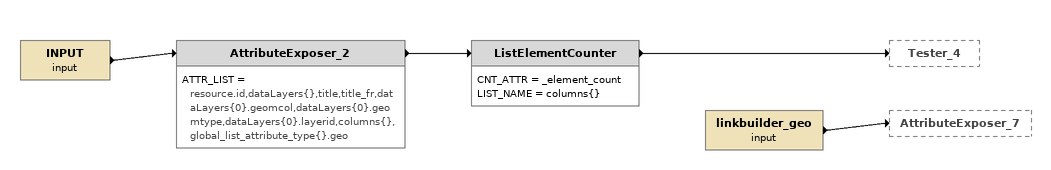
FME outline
INPUT (input)
    -> AttributeExposer_2
AttributeExposer_2
    ATTR_LIST = resource.id,dataLayers{},title,title_fr,dataLayers{0}.geomcol,dataLayers{0}.geomtype,dataLayers{0}.layerid,columns{},global_list_attribute_type{}.geo
    -> ListElementCounter
ListElementCounter
    CNT_ATTR = _element_count
    LIST_NAME = columns{}
    -> Tester_4
linkbuilder_geo (input)
    -> AttributeExposer_7
